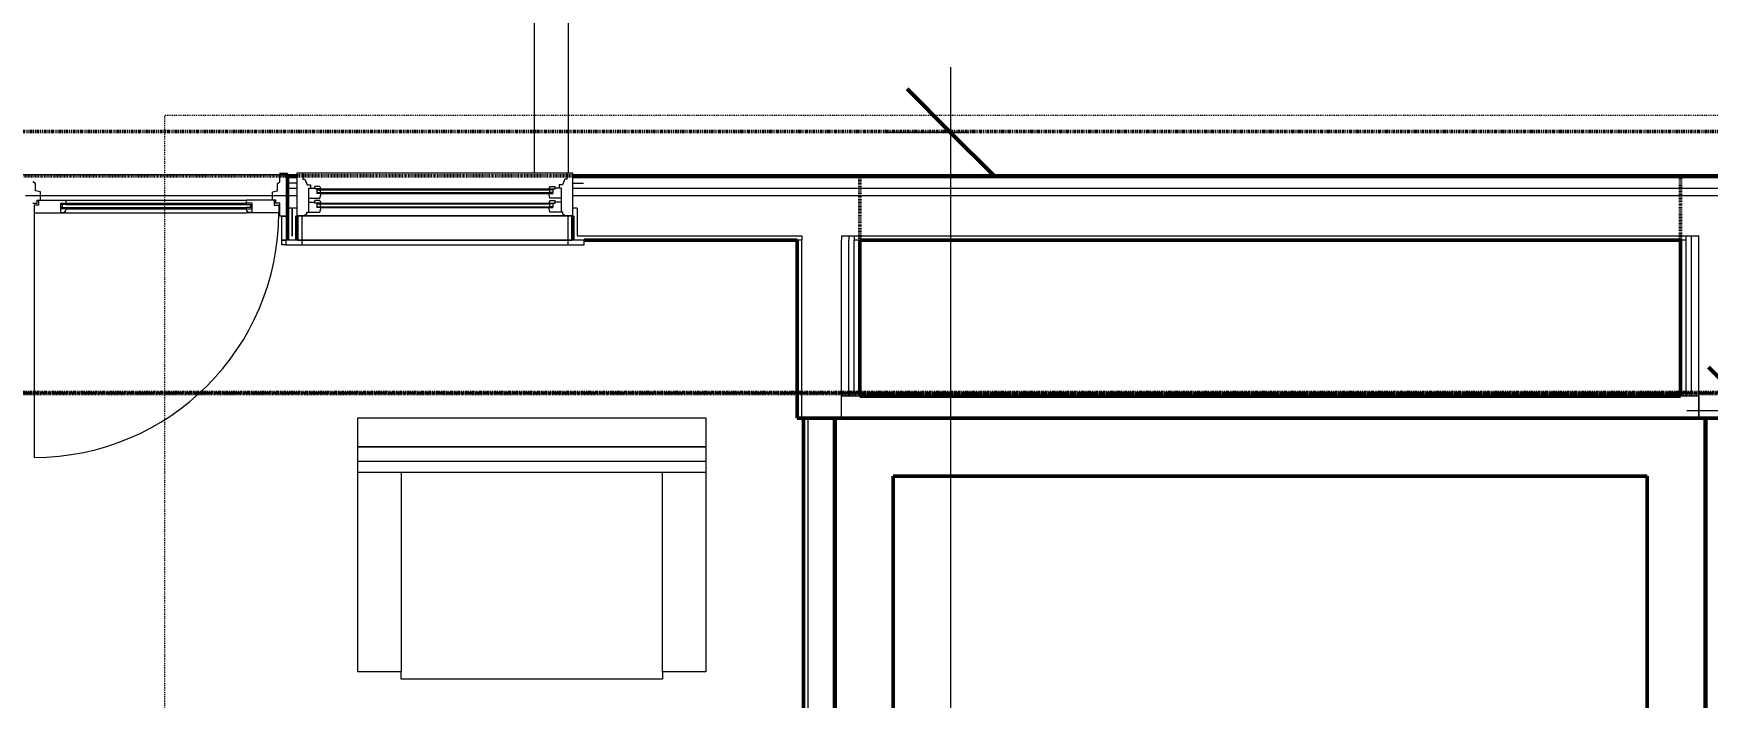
# Model space of a CAD drawing. Header units: inches. Extents: x -4217 to -1814, y 9706 to 12425.
# Drawn here: x -2750.9 to -2520, y 12046.6 to 12138.2 of the extents above; entities that cross this region are included whole.
import ezdxf

# ---------------------------------------------------------------- set-up
doc = ezdxf.new("R2010")
doc.units = ezdxf.units.IN
doc.header["$MEASUREMENT"] = 0
for name, pattern in [('Aligning Line 1_8_', [0.25, 0.125, -0.125]), ('Dash 1_16_', [0.125, 0.0625, -0.0625]), ('Double Dash 3_8_', [1, 0.375, -0.125, 0.125, -0.125, 0.125, -0.125])]:
    doc.linetypes.add(name, pattern=pattern)
for name, color, linetype, lineweight in [('A-ANNO-DIMS', 211, 'Continuous', 9), ('A-ANNO-DIMS-96', 211, 'Continuous', 9), ('A-DOOR-1', 250, 'Continuous', 9), ('A-DOOR-2', 90, 'Continuous', 20), ('A-DOOR-FRAM-1', 90, 'Continuous', 20), ('A-DOOR-FRAM-2', 250, 'Continuous', 9), ('A-DOOR-GLAZ-1', 250, 'Continuous', 9), ('A-FLOR-1', 50, 'Continuous', 13), ('A-FLOR-HRAL-2', 250, 'Continuous', 9), ('A-GLAZ-1', 250, 'Continuous', 9), ('A-GLAZ-2', 90, 'Continuous', 20), ('A-WALL', 113, 'Continuous', 13), ('A-WALL-11', 113, 'Continuous', 50), ('A-WALL-3', 10, 'Continuous', 50), ('A-WALL-4', 50, 'Continuous', 13), ('C-PROP-LINE-1', 10, 'Double Dash 3_8_', 50), ('C-PROP-LINE-2', 91, 'Dash 1_16_', 50), ('G-ANNO-SYMB-1', 147, 'Aligning Line 1_8_', 9), ('I-FURN', 30, 'Continuous', 9), ('I-FURN-1', 250, 'Continuous', 9)]:
    doc.layers.add(name, color=color, linetype=linetype, lineweight=lineweight)
doc.styles.add('Century Gothic', font='ufonts.com_century-gothic.ttf', dxfattribs={"height": 9})
doc.dimstyles.new('OD__1_8__Tol__', dxfattribs={"dimscale": 12, "dimtxt": 9.397514, "dimasz": 1, "dimexe": 0.75, "dimexo": 0.5, "dimgap": 0.125, "dimtad": 1, "dimdec": 3, "dimrnd": 0.125, "dimzin": 3, "dimdsep": 46, "dimlunit": 4, "dimtxsty": 'Century Gothic', "dimblk1": 'OBLIQUE', "dimblk2": 'OBLIQUE', "dimsah": 1, "dimcen": 0.09, "dimdle": 0.75, "dimazin": 0, "dimtfac": 1, "dimtdec": 4, "dimtix": 1, "dimtmove": 0, "dimatfit": 3, "dimfxl": 1, "dimtvp": 1, "dimtfill": 1, "dimfrac": 2, "dimtolj": 1, "dimtzin": 0, "dimarcsym": 2})

# ---------------------------------------------------------------- blocks, each defined once
blk = doc.blocks.new('DIMBLOCK4-FLOOR PLAN - 3RD FLOOR')
at = {"layer": 'A-ANNO-DIMS-96'}
for p, q in [((-2935.52, 12116.34), (-2935.52, 12244.86)), ((-2072.36, 12120.15), (-2072.36, 12244.86)), ((-2935.52, 12235.86), (-2063.36, 12235.86)), ((-2935.52, 12235.86), (-2935.52, 12116.34)), ((-2072.36, 12235.86), (-2072.36, 12120.15))]:
    blk.add_line(p, q, dxfattribs=at)
at = {"layer": 'A-ANNO-DIMS-96', "lineweight": 50}
for p, q in [((-2935.52, 12235.86), (-2929.52, 12241.86)), ((-2072.36, 12235.86), (-2066.36, 12241.86)), ((-2935.52, 12235.86), (-2941.52, 12229.86)), ((-2072.36, 12235.86), (-2078.36, 12229.86))]:
    blk.add_line(p, q, dxfattribs=at)
at = {"layer": 'A-ANNO-DIMS-96', "color": 0, "insert": (-2538.18, 12248.89), "char_height": 9, "width": 82.1611, "attachment_point": 1, "line_spacing_factor": 0.984502, "style": 'Century Gothic', "bg_fill": 3, "box_fill_scale": 1.25, "bg_fill_color": 256, "bg_fill_true_color": 13158600, "bg_fill_transparency": 0}
blk.add_mtext('71\' - 11 1/8"', dxfattribs=at)
blk = doc.blocks.new('_Oblique')
at = {"color": 0, "linetype": 'ByBlock', "lineweight": -2}
blk.add_line((-0.5, -0.5), (0.5, 0.5), dxfattribs=at)
blk = doc.blocks.new('DIMBLOCK21-FLOOR PLAN - 3RD FLOOR')
at = {"layer": 'A-ANNO-DIMS-96'}
for p, q in [((-2513.86, 12095.19), (-2513.86, 11846.79)), ((-2511.38, 12086.19), (-2522.86, 12086.19)), ((-2513.86, 12086.19), (-2511.38, 12086.19)), ((-2511.38, 11855.79), (-2522.86, 11855.79)), ((-2513.86, 11855.79), (-2511.38, 11855.79))]:
    blk.add_line(p, q, dxfattribs=at)
at = {"layer": 'A-ANNO-DIMS-96', "lineweight": 50}
for p, q in [((-2513.86, 12086.19), (-2519.86, 12092.19)), ((-2513.86, 12086.19), (-2507.86, 12080.19)), ((-2513.86, 11855.79), (-2519.86, 11861.79)), ((-2513.86, 11855.79), (-2507.86, 11849.79))]:
    blk.add_line(p, q, dxfattribs=at)
at = {"layer": 'A-ANNO-DIMS-96', "color": 0, "insert": (-2526.9, 11940.26), "char_height": 9, "width": 73.7481, "attachment_point": 1, "rotation": 90, "line_spacing_factor": 0.984502, "style": 'Century Gothic', "bg_fill": 3, "box_fill_scale": 1.25, "bg_fill_color": 256, "bg_fill_true_color": 13158600, "bg_fill_transparency": 0}
blk.add_mtext('19\' - 2 3/8"', dxfattribs=at)
blk = doc.blocks.new('DIMBLOCK24-FLOOR PLAN - 3RD FLOOR')
at = {"layer": 'A-ANNO-DIMS-96'}
for p, q in [((-2624.39, 12133.59), (-2624.39, 11682.99)), ((-2621.9, 12124.59), (-2633.39, 12124.59)), ((-2624.39, 12124.59), (-2621.9, 12124.59)), ((-2621.9, 11682.99), (-2633.39, 11682.99)), ((-2624.39, 11682.99), (-2621.9, 11682.99))]:
    blk.add_line(p, q, dxfattribs=at)
at = {"layer": 'A-ANNO-DIMS-96', "lineweight": 50}
for p, q in [((-2624.39, 12124.59), (-2630.39, 12130.59)), ((-2624.39, 12124.59), (-2618.39, 12118.59)), ((-2624.39, 11682.99), (-2630.39, 11688.99)), ((-2624.39, 11682.99), (-2618.39, 11676.99))]:
    blk.add_line(p, q, dxfattribs=at)
at = {"layer": 'A-ANNO-DIMS-96', "color": 0, "insert": (-2637.42, 11873.06), "char_height": 9, "width": 73.7481, "attachment_point": 1, "rotation": 90, "line_spacing_factor": 0.984502, "style": 'Century Gothic', "bg_fill": 3, "box_fill_scale": 1.25, "bg_fill_color": 256, "bg_fill_true_color": 13158600, "bg_fill_transparency": 0}
blk.add_mtext('36\' - 9 5/8"', dxfattribs=at)

msp = doc.modelspace()

# ---------------------------------------------------------------- linework, layer by layer
at = {"layer": 'A-DOOR-FRAM-2'}
msp.add_line((-2716.09796, 12109.0894), (-2716.61124, 12109.0894), dxfattribs=at)
at = {"layer": 'A-GLAZ-1'}
msp.add_line((-2716.09796, 12109.0894), (-2674.94952, 12109.0894), dxfattribs=at)
at = {"layer": 'A-WALL'}
for p, q in [((-2644.07374, 12085.1894), (-2644.07374, 11724.7394)), ((-2640.57374, 12085.1894), (-2640.57374, 11837.1894)), ((-2520.07374, 11837.1894), (-2520.07374, 12085.1519))]:
    msp.add_line(p, q, dxfattribs=at)
at = {"layer": 'A-WALL-11'}
for p, q in [((-2640.32374, 12085.1894), (-2644.69874, 12085.1894)), ((-2644.69874, 12085.1894), (-2644.69874, 11837.1894)), ((-2640.32374, 11837.1894), (-2640.32374, 12085.1894)), ((-2520.32374, 12085.1519), (-2520.32374, 11837.1894)), ((-2515.94874, 12085.1519), (-2520.32374, 12085.1519))]:
    msp.add_line(p, q, dxfattribs=at)
at = {"layer": 'I-FURN'}
for p, q in [((-2658.14874, 12081.19243), (-2706.14874, 12081.19243)), ((-2706.14874, 12077.69243), (-2706.14874, 12081.19243)), ((-2706.14874, 12081.19243), (-2658.14874, 12081.19243)), ((-2658.14874, 12079.19243), (-2706.14874, 12079.19243)), ((-2658.14874, 12081.19243), (-2658.14874, 12077.69243)), ((-2706.14874, 12050.19243), (-2706.14874, 12077.69243)), ((-2658.14874, 12077.69243), (-2706.14874, 12077.69243)), ((-2700.14874, 12077.69243), (-2700.14874, 12050.19243)), ((-2664.14874, 12050.19243), (-2664.14874, 12077.69243)), ((-2658.14874, 12077.69243), (-2658.14874, 12050.19243)), ((-2700.14874, 12050.19243), (-2706.14874, 12050.19243)), ((-2700.14874, 12049.19243), (-2700.14874, 12050.19243)), ((-2664.14874, 12049.19243), (-2700.14874, 12049.19243)), ((-2664.14874, 12050.19243), (-2664.14874, 12049.19243)), ((-2658.14874, 12050.19243), (-2664.14874, 12050.19243))]:
    msp.add_line(p, q, dxfattribs=at)
at = {"layer": 'I-FURN-1'}
for p, q in [((-2706.14874, 12081.19243), (-2706.14874, 12085.19243)), ((-2706.14874, 12085.19243), (-2658.14874, 12085.19243)), ((-2658.14874, 12085.19243), (-2658.14874, 12081.19243))]:
    msp.add_line(p, q, dxfattribs=at)

# ---------------------------------------------------------------- dimensions: what is measured, and where the dimension line sits
at = {"layer": 'A-ANNO-DIMS'}
dim = msp.add_linear_dim(base=(-2072.3612366797, 12235.8569580195), p1=(-2935.5237366792, 12110.3393961105), p2=(-2072.3612366797, 12114.1518961105), dimstyle='OD__1_8__Tol__', override={"dimpost": '<>', "dimfxl": 863.17092}, dxfattribs=at)
dim.commit()
dim.dimension.update_dxf_attribs({"geometry": 'DIMBLOCK4-FLOOR PLAN - 3RD FLOOR', "text_midpoint": (-2503.9424866795, 12242.5819750534)})

# ---------------------------------------------------------------- next in the draw order: linework, layer by layer
at = {"layer": 'A-DOOR-1'}
msp.add_line((-2750.79874, 12113.49565), (-2750.79874, 12079.74565), dxfattribs=at)
msp.add_arc((-2750.79874, 12113.49565), 33.75, 270, 0, dxfattribs=at)
at = {"layer": 'A-DOOR-2'}
for p, q in [((-2750.18238, 12114.56865), (-2750.79874, 12114.5579)), ((-2750.79874, 12114.5579), (-2750.79874, 12113.49565)), ((-2750.18238, 12115.21415), (-2750.18238, 12114.56865)), ((-2750.18238, 12115.21415), (-2746.36124, 12115.21415)), ((-2747.11124, 12114.8079), (-2746.36124, 12114.8079)), ((-2747.11124, 12113.49565), (-2747.11124, 12114.8079)), ((-2746.36124, 12114.0579), (-2747.11124, 12114.0579)), ((-2747.11124, 12113.5579), (-2746.59727, 12113.5579)), ((-2747.11124, 12113.49565), (-2747.11124, 12113.5579)), ((-2746.59727, 12113.5579), (-2746.39224, 12113.8099)), ((-2746.39224, 12113.8099), (-2746.36124, 12113.9959)), ((-2746.36124, 12114.9019), (-2746.39158, 12115.21415)), ((-2746.36124, 12115.2144), (-2721.48624, 12115.2144)), ((-2746.36124, 12114.8079), (-2746.36124, 12114.9019)), ((-2746.36124, 12113.9959), (-2746.36124, 12114.0579)), ((-2717.66509, 12115.21415), (-2721.48624, 12115.21415)), ((-2721.48624, 12114.9019), (-2721.45589, 12115.21415)), ((-2721.48624, 12114.8079), (-2721.48624, 12114.9019)), ((-2720.73624, 12114.8079), (-2721.48624, 12114.8079)), ((-2721.48624, 12114.0579), (-2720.73624, 12114.0579)), ((-2721.48624, 12113.9959), (-2721.48624, 12114.0579)), ((-2721.45524, 12113.8099), (-2721.48624, 12113.9959)), ((-2721.25021, 12113.5579), (-2721.45524, 12113.8099)), ((-2720.73624, 12113.5579), (-2721.25021, 12113.5579)), ((-2720.73624, 12113.49565), (-2720.73624, 12114.8079)), ((-2720.73624, 12113.49565), (-2720.73624, 12113.5579)), ((-2717.66509, 12115.21415), (-2717.66509, 12114.56865)), ((-2717.66509, 12114.56865), (-2717.04874, 12114.5579)), ((-2717.04874, 12114.5579), (-2717.04874, 12113.49565)), ((-2750.79874, 12113.49565), (-2746.36124, 12113.49565)), ((-2746.36124, 12113.49565), (-2721.48624, 12113.49565)), ((-2717.04874, 12113.49565), (-2721.48624, 12113.49565))]:
    msp.add_line(p, q, dxfattribs=at)
at = {"layer": 'A-DOOR-FRAM-1'}
for p, q in [((-2716.89249, 12117.78025), (-2716.89249, 12118.9019)), ((-2715.86124, 12118.9019), (-2716.89249, 12118.9019)), ((-2715.86124, 12118.9019), (-2715.86124, 12113.0269)), ((-2715.86124, 12118.7769), (-2715.86124, 12118.5894)), ((-2750.61124, 12117.53955), (-2750.95499, 12117.78025)), ((-2750.61124, 12116.5384), (-2750.61124, 12117.53955)), ((-2749.92374, 12116.38322), (-2750.61124, 12116.5384)), ((-2749.92374, 12115.2459), (-2749.92374, 12116.38322)), ((-2717.92374, 12116.38322), (-2717.23624, 12116.5384)), ((-2717.92374, 12115.2459), (-2717.92374, 12116.38322)), ((-2717.23624, 12117.53955), (-2716.89249, 12117.78025)), ((-2717.23624, 12116.5384), (-2717.23624, 12117.53955)), ((-2714.53546, 12117.5894), (-2715.86124, 12117.5894)), ((-2750.95499, 12114.8089), (-2750.37624, 12114.8089)), ((-2750.37624, 12114.8089), (-2750.37624, 12115.2459)), ((-2750.37624, 12115.2459), (-2749.92374, 12115.2459)), ((-2717.47124, 12115.2459), (-2717.92374, 12115.2459)), ((-2717.47124, 12114.8089), (-2717.47124, 12115.2459)), ((-2716.89249, 12114.8089), (-2717.47124, 12114.8089)), ((-2716.89249, 12113.0269), (-2716.89249, 12114.8089)), ((-2715.86124, 12113.0269), (-2716.89249, 12113.0269)), ((-2716.23624, 12113.0269), (-2715.86124, 12113.0269))]:
    msp.add_line(p, q, dxfattribs=at)
at = {"layer": 'A-DOOR-FRAM-2'}
for p, q in [((-2716.61124, 12109.7144), (-2716.61124, 12113.0269)), ((-2716.61124, 12113.0269), (-2715.98624, 12113.0269)), ((-2715.98624, 12113.0269), (-2715.98624, 12109.7144)), ((-2716.09796, 12109.7144), (-2716.61124, 12109.7144)), ((-2716.61124, 12109.0894), (-2716.61124, 12109.7144)), ((-2716.61124, 12109.7144), (-2716.09796, 12109.7144))]:
    msp.add_line(p, q, dxfattribs=at)
at = {"layer": 'A-DOOR-GLAZ-1'}
for p, q in [((-2746.36124, 12114.6519), (-2747.11124, 12114.6519)), ((-2747.11124, 12114.2144), (-2746.36124, 12114.2144)), ((-2746.90124, 12114.6519), (-2746.90124, 12114.2144)), ((-2746.36124, 12114.80815), (-2721.48624, 12114.80815)), ((-2746.36124, 12114.6519), (-2721.48624, 12114.6519)), ((-2746.36124, 12114.2144), (-2721.48624, 12114.2144)), ((-2746.36124, 12114.05815), (-2721.48624, 12114.05815)), ((-2721.48624, 12114.6519), (-2720.73624, 12114.6519)), ((-2720.73624, 12114.2144), (-2721.48624, 12114.2144)), ((-2720.94624, 12114.6519), (-2720.94624, 12114.2144))]:
    msp.add_line(p, q, dxfattribs=at)
at = {"layer": 'A-FLOR-1'}
for p, q in [((-2786.42433, 12118.7769), (-2714.53546, 12118.7769)), ((-2715.86124, 12115.8394), (-2751.98624, 12115.8394))]:
    msp.add_line(p, q, dxfattribs=at)
at = {"layer": 'A-FLOR-HRAL-2'}
for p, q in [((-2677.09933, 12118.9644), (-2677.09933, 12184.2016)), ((-2681.82374, 12179.47719), (-2681.82374, 12118.9644))]:
    msp.add_line(p, q, dxfattribs=at)
at = {"layer": 'A-GLAZ-1'}
for p, q in [((-2711.81671, 12116.6519), (-2711.22296, 12116.6519)), ((-2711.81671, 12116.2769), (-2711.22296, 12116.2769)), ((-2711.34796, 12116.6519), (-2711.34796, 12116.2769)), ((-2711.22296, 12116.7769), (-2679.82452, 12116.7769)), ((-2711.22296, 12116.6519), (-2679.82452, 12116.6519)), ((-2711.22296, 12116.2769), (-2679.82452, 12116.2769)), ((-2711.22296, 12116.1519), (-2679.82452, 12116.1519)), ((-2679.23077, 12116.6519), (-2679.82452, 12116.6519)), ((-2679.23077, 12116.2769), (-2679.82452, 12116.2769)), ((-2679.69952, 12116.6519), (-2679.69952, 12116.2769)), ((-2711.81671, 12114.7144), (-2711.22296, 12114.7144)), ((-2711.81671, 12114.3394), (-2711.22296, 12114.3394)), ((-2711.34796, 12114.7144), (-2711.34796, 12114.3394)), ((-2711.22296, 12114.8394), (-2679.82452, 12114.8394)), ((-2711.22296, 12114.7144), (-2679.82452, 12114.7144)), ((-2711.22296, 12114.3394), (-2679.82452, 12114.3394)), ((-2711.22296, 12114.2144), (-2679.82452, 12114.2144)), ((-2679.23077, 12114.7144), (-2679.82452, 12114.7144)), ((-2679.23077, 12114.3394), (-2679.82452, 12114.3394)), ((-2679.69952, 12114.7144), (-2679.69952, 12114.3394)), ((-2676.57452, 12113.0894), (-2714.47296, 12113.0894)), ((-2714.47296, 12113.0894), (-2714.47296, 12109.7144)), ((-2713.84796, 12113.0894), (-2713.84796, 12109.7144)), ((-2677.19952, 12113.0894), (-2677.19952, 12109.7144)), ((-2676.57452, 12109.7144), (-2676.57452, 12113.0894)), ((-2674.94952, 12109.7144), (-2716.09796, 12109.7144)), ((-2716.09796, 12109.7144), (-2716.09796, 12109.0894)), ((-2714.47296, 12109.7144), (-2676.57452, 12109.7144)), ((-2713.84796, 12109.7144), (-2713.84796, 12109.0894)), ((-2677.19952, 12109.7144), (-2677.19952, 12109.0894)), ((-2674.94952, 12109.0894), (-2674.94952, 12109.7144))]:
    msp.add_line(p, q, dxfattribs=at)
at = {"layer": 'A-GLAZ-2'}
for p, q in [((-2676.51202, 12118.9644), (-2714.53546, 12118.9644)), ((-2714.53546, 12118.9644), (-2714.53546, 12113.0894)), ((-2713.72296, 12118.9644), (-2713.72296, 12118.1519)), ((-2713.72296, 12118.1519), (-2713.44827, 12118.1519)), ((-2713.44827, 12118.1519), (-2713.12921, 12117.3394)), ((-2677.5992, 12118.1519), (-2677.91827, 12117.3394)), ((-2677.32452, 12118.1519), (-2677.5992, 12118.1519)), ((-2677.32452, 12118.9644), (-2677.32452, 12118.1519)), ((-2676.51202, 12113.0894), (-2676.51202, 12118.9644)), ((-2714.53546, 12117.5894), (-2716.03546, 12117.5894)), ((-2713.12921, 12117.3394), (-2712.66046, 12117.3394)), ((-2712.94171, 12116.9019), (-2712.09796, 12116.9019)), ((-2712.94171, 12116.9019), (-2712.94171, 12113.5894)), ((-2712.66046, 12117.3394), (-2712.66046, 12116.9019)), ((-2711.37921, 12117.12065), (-2712.09796, 12117.12065)), ((-2712.09796, 12116.7769), (-2712.09796, 12117.12065)), ((-2711.22608, 12116.7769), (-2712.09796, 12116.7769)), ((-2711.81671, 12116.7769), (-2711.81671, 12116.1519)), ((-2711.22296, 12116.1519), (-2711.81671, 12116.1519)), ((-2711.37921, 12117.12065), (-2711.22608, 12116.7769)), ((-2711.37921, 12115.5269), (-2711.22296, 12116.1519)), ((-2679.82452, 12116.1519), (-2679.23077, 12116.1519)), ((-2679.66827, 12115.5269), (-2679.82452, 12116.1519)), ((-2679.66827, 12117.12065), (-2679.82139, 12116.7769)), ((-2679.82139, 12116.7769), (-2678.94952, 12116.7769)), ((-2679.66827, 12117.12065), (-2678.94952, 12117.12065)), ((-2679.23077, 12116.7769), (-2679.23077, 12116.1519)), ((-2678.94952, 12116.7769), (-2678.94952, 12117.12065)), ((-2678.10577, 12116.9019), (-2678.94952, 12116.9019)), ((-2678.38702, 12117.3394), (-2678.38702, 12116.9019)), ((-2677.91827, 12117.3394), (-2678.38702, 12117.3394)), ((-2678.10577, 12116.9019), (-2678.10577, 12113.5894)), ((-2676.51202, 12117.5894), (-2675.01202, 12117.5894)), ((-2713.19171, 12113.36956), (-2713.19171, 12113.5894)), ((-2713.19171, 12113.5894), (-2711.37921, 12113.5894)), ((-2712.94171, 12115.5269), (-2711.37921, 12115.5269)), ((-2712.94171, 12114.9644), (-2712.09796, 12114.9644)), ((-2711.37921, 12115.18315), (-2712.09796, 12115.18315)), ((-2712.09796, 12114.8394), (-2712.09796, 12115.18315)), ((-2711.22608, 12114.8394), (-2712.09796, 12114.8394)), ((-2711.81671, 12114.8394), (-2711.81671, 12114.2144)), ((-2711.22296, 12114.2144), (-2711.81671, 12114.2144)), ((-2711.37921, 12115.18315), (-2711.22608, 12114.8394)), ((-2711.37921, 12113.5894), (-2711.22296, 12114.2144)), ((-2679.82452, 12114.2144), (-2679.23077, 12114.2144)), ((-2679.66827, 12113.5894), (-2679.82452, 12114.2144)), ((-2679.66827, 12115.18315), (-2679.82139, 12114.8394)), ((-2679.82139, 12114.8394), (-2678.94952, 12114.8394)), ((-2678.10577, 12115.5269), (-2679.66827, 12115.5269)), ((-2679.66827, 12115.18315), (-2678.94952, 12115.18315)), ((-2677.85577, 12113.5894), (-2679.66827, 12113.5894)), ((-2679.23077, 12114.8394), (-2679.23077, 12114.2144)), ((-2678.94952, 12114.8394), (-2678.94952, 12115.18315)), ((-2678.10577, 12114.9644), (-2678.94952, 12114.9644)), ((-2677.85577, 12113.36956), (-2677.85577, 12113.5894)), ((-2714.53546, 12113.0894), (-2676.51202, 12113.0894)), ((-2713.19171, 12113.36956), (-2713.52559, 12113.0894)), ((-2677.85577, 12113.36956), (-2677.52189, 12113.0894))]:
    msp.add_line(p, q, dxfattribs=at)
at = {"layer": 'A-WALL-3'}
for p, q in [((-2714.53546, 12118.5894), (-2715.86124, 12118.5894)), ((-2715.86124, 12118.5894), (-2715.86124, 12109.7144)), ((-2714.53546, 12109.7144), (-2714.53546, 12113.0894)), ((-2676.51202, 12113.0894), (-2676.51202, 12109.7144)), ((-2674.94952, 12109.7144), (-2645.54874, 12109.7144)), ((-2645.54874, 12109.7144), (-2645.54874, 12085.1894))]:
    msp.add_line(p, q, dxfattribs=at)
at = {"layer": 'A-WALL-4'}
for p, q in [((-2714.53546, 12118.3394), (-2715.86124, 12118.3394)), ((-2714.53546, 12116.8394), (-2715.86124, 12116.8394)), ((-2714.53546, 12115.8394), (-2715.86124, 12115.8394)), ((-2715.23624, 12114.1519), (-2715.86124, 12114.1519)), ((-2715.23624, 12114.1519), (-2715.23624, 12110.3394)), ((-2715.16046, 12110.3394), (-2715.16046, 12114.1519)), ((-2714.53546, 12114.1519), (-2715.16046, 12114.1519)), ((-2675.88702, 12114.1519), (-2676.51202, 12114.1519)), ((-2675.88702, 12114.1519), (-2675.88702, 12110.3394)), ((-2715.23624, 12110.3394), (-2715.16046, 12110.3394)), ((-2675.88702, 12110.3394), (-2644.92374, 12110.3394)), ((-2644.92374, 12109.7144), (-2645.54874, 12109.7144)), ((-2644.92374, 12110.3394), (-2644.92374, 12109.7144)), ((-2644.92374, 12085.1894), (-2644.92374, 12109.7144)), ((-2522.97374, 12109.7144), (-2523.72374, 12109.7144)), ((-2522.97374, 12110.3394), (-2522.22374, 12110.3394)), ((-2522.97374, 12110.3394), (-2522.22374, 12110.3394)), ((-2522.97374, 12109.7144), (-2522.97374, 12110.3394)), ((-2522.22374, 12110.3394), (-2521.22374, 12110.3394)), ((-2522.22374, 12110.3394), (-2521.22374, 12110.3394)), ((-2522.22374, 12109.7144), (-2522.22374, 12110.3394)), ((-2521.22374, 12109.7144), (-2521.22374, 12110.3394))]:
    msp.add_line(p, q, dxfattribs=at)
at = {"layer": 'C-PROP-LINE-2'}
msp.add_line((-2068.92374, 12118.5894), (-2523.72374, 12118.5894), dxfattribs=at)
at = {"layer": 'G-ANNO-SYMB-1'}
msp.add_line((-2732.74303, 11811.24352), (-2732.74303, 12126.90448), dxfattribs=at)

# ---------------------------------------------------------------- next in the draw order: dimensions: what is measured, and where the dimension line sits
at = {"layer": 'A-ANNO-DIMS'}
for base, p1, p2, override, picture, middle in [((-2624.38578, 11682.9894), (-2615.9005, 12124.5894), (-2615.9005, 11682.9894), {"dimpost": '<>', "dimfxl": 441.6}, 'DIMBLOCK24-FLOOR PLAN - 3RD FLOOR', (-2631.1108, 11903.7894)), ((-2513.8637, 11855.7894), (-2505.37842, 12086.1894), (-2505.37842, 11855.7894), {"dimpost": '<>', "dimfxl": 230.4}, 'DIMBLOCK21-FLOOR PLAN - 3RD FLOOR', (-2520.58872, 11970.9894))]:
    dim = msp.add_linear_dim(base=base, p1=p1, p2=p2, angle=90, dimstyle='OD__1_8__Tol__', override=override, dxfattribs=at)
    dim.commit()
    dim.dimension.update_dxf_attribs({"geometry": picture, "text_midpoint": middle})

# ---------------------------------------------------------------- next in the draw order: linework, layer by layer
at = {"layer": 'A-WALL-3'}
for p, q in [((-2484.13546, 12118.5894), (-2676.51202, 12118.5894)), ((-2636.92374, 12109.7144), (-2523.72374, 12109.7144)), ((-2636.92374, 12088.1894), (-2636.92374, 12109.7144)), ((-2523.72374, 12109.7144), (-2523.72374, 12088.1894)), ((-2523.72374, 12088.1894), (-2636.92374, 12088.1894)), ((-2645.54874, 12085.1894), (-2639.42374, 12085.1894)), ((-2640.32374, 12085.1894), (-2640.32374, 11845.1894)), ((-2632.32374, 12085.1894), (-2640.32374, 12085.1894)), ((-2639.42374, 12085.1894), (-2636.92374, 12085.1894)), ((-2636.92374, 12085.1894), (-2523.72374, 12085.1894)), ((-2520.32374, 12085.1894), (-2632.32374, 12085.1894)), ((-2523.72374, 12085.1894), (-2521.22374, 12085.1894)), ((-2521.22374, 12085.1894), (-2515.09874, 12085.1894)), ((-2520.32374, 12077.1894), (-2520.32374, 12085.1894)), ((-2632.32374, 12077.1894), (-2528.32374, 12077.1894)), ((-2632.32374, 11845.1894), (-2632.32374, 12077.1894)), ((-2528.32374, 12077.1894), (-2528.32374, 11845.1894)), ((-2520.32374, 11845.1894), (-2520.32374, 12077.1894))]:
    msp.add_line(p, q, dxfattribs=at)
at = {"layer": 'A-WALL-4'}
for p, q in [((-2484.13546, 12118.3394), (-2676.51202, 12118.3394)), ((-2484.13546, 12116.8394), (-2676.51202, 12116.8394)), ((-2484.13546, 12115.8394), (-2676.51202, 12115.8394)), ((-2639.42374, 12110.3394), (-2638.42374, 12110.3394)), ((-2639.42374, 12110.3394), (-2638.42374, 12110.3394)), ((-2639.42374, 12110.3394), (-2639.42374, 12109.7144)), ((-2639.42374, 12088.1894), (-2639.42374, 12109.7144)), ((-2638.42374, 12110.3394), (-2637.67374, 12110.3394)), ((-2638.42374, 12110.3394), (-2637.67374, 12110.3394)), ((-2638.42374, 12110.3394), (-2638.42374, 12109.7144)), ((-2638.42374, 12088.1894), (-2638.42374, 12109.7144)), ((-2637.67374, 12110.3394), (-2522.97374, 12110.3394)), ((-2637.67374, 12110.3394), (-2637.67374, 12109.7144)), ((-2636.92374, 12109.7144), (-2637.67374, 12109.7144)), ((-2637.67374, 12088.1894), (-2637.67374, 12109.7144)), ((-2522.97374, 12088.1894), (-2522.97374, 12109.7144)), ((-2522.22374, 12088.1894), (-2522.22374, 12109.7144)), ((-2521.22374, 12088.1894), (-2521.22374, 12109.7144)), ((-2639.42374, 12085.1894), (-2639.42374, 12088.1894)), ((-2638.42374, 12088.1894), (-2639.42374, 12088.1894)), ((-2639.42374, 12085.1894), (-2639.42374, 12088.1894)), ((-2637.67374, 12088.1894), (-2638.42374, 12088.1894)), ((-2636.92374, 12088.1894), (-2637.67374, 12088.1894)), ((-2522.97374, 12088.1894), (-2523.72374, 12088.1894)), ((-2522.22374, 12088.1894), (-2522.97374, 12088.1894)), ((-2521.22374, 12088.1894), (-2522.22374, 12088.1894)), ((-2521.22374, 12085.1894), (-2521.22374, 12088.1894)), ((-2521.22374, 12088.1894), (-2521.22374, 12085.1894))]:
    msp.add_line(p, q, dxfattribs=at)
at = {"layer": 'C-PROP-LINE-1'}
for p, q in [((-3869.44796, 12124.68951), (-1910.90801, 12124.68951)), ((-3833.41046, 12088.68951), (-1910.90801, 12088.68951))]:
    msp.add_line(p, q, dxfattribs=at)
at = {"layer": 'C-PROP-LINE-2'}
for p, q in [((-2636.92374, 12118.5894), (-3860.72374, 12118.5894)), ((-2636.92374, 12118.5894), (-2636.92374, 12088.5894)), ((-2523.72374, 12088.5894), (-2523.72374, 12118.5894)), ((-2099.26202, 12088.5894), (-3832.16202, 12088.5894)), ((-2636.92374, 12088.5894), (-2523.72374, 12088.5894))]:
    msp.add_line(p, q, dxfattribs=at)
at = {"layer": 'G-ANNO-SYMB-1'}
msp.add_line((-2494.60857, 12126.90448), (-2732.74303, 12126.90448), dxfattribs=at)

doc.saveas('drawing.dxf')
